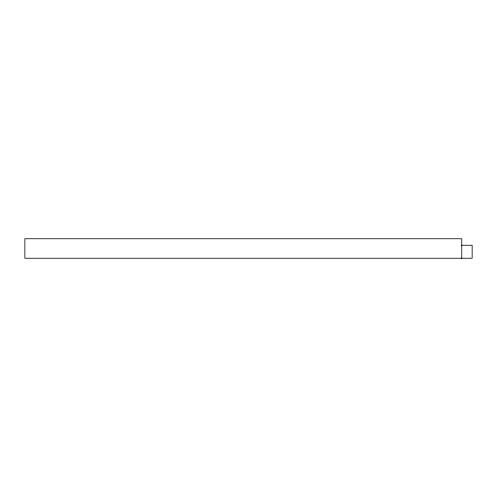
<?xml version="1.0" encoding="UTF-8"?>
<svg xmlns="http://www.w3.org/2000/svg" width="497" height="497" viewBox="0 0 497 497"><rect width="100%" height="100%" fill="white"/><g stroke="black" fill="none" stroke-linecap="round" stroke-linejoin="round"><path stroke-width="0.75" d="M461.763 245.251L472.15 245.251L472.15 258.241L24.85 258.241L24.85 238.759L461.763 238.759L461.763 258.241"/></g></svg>
